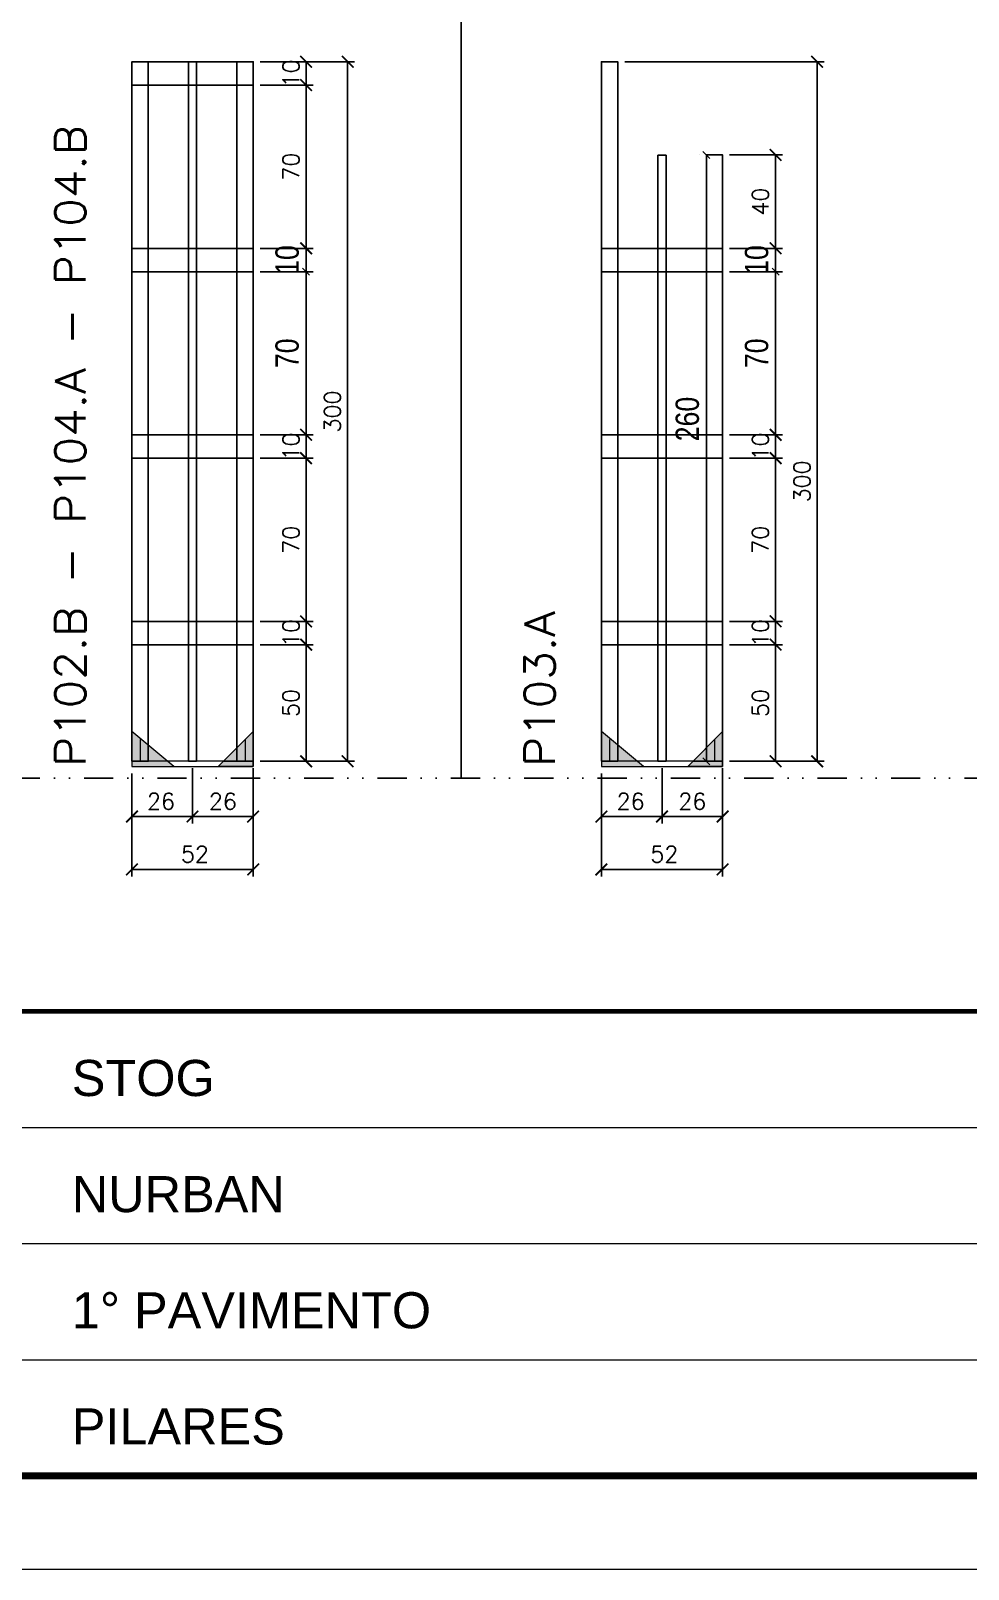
# Model space of a CAD drawing. Header units: millimetres. Extents: x 169816 to 178745, y 96537 to 113647.
# Drawn here: x 175252 to 175654, y 102280 to 102940 of the extents above; entities that cross this region are included whole.
import ezdxf

# ---------------------------------------------------------------- set-up
doc = ezdxf.new("R2010")
doc.units = ezdxf.units.MM
for name, pattern in [('CONTINUO', [0]), ('DASHED', [0.75, 0.5, -0.25]), ('DIVIDE2', [0.625, 0.25, -0.125, 0, -0.125, 0, -0.125]), ('HIDDEN', [0.375, 0.25, -0.125])]:
    doc.linetypes.add(name, pattern=pattern)
for name, color, linetype in [('COTA', 241, 'Continuous'), ('Nível', 160, 'Continuous'), ('SARR_2.2x10', 60, 'Continuous'), ('SARR_3.5x7', 81, 'Continuous'), ('SARR_7x7', 40, 'Continuous'), ('Texto Nível', 251, 'Continuous')]:
    doc.layers.add(name, color=color, linetype=linetype)
for name, color, linetype, lineweight in [('Folhas', 255, 'Continuous', 9), ('Madeira', 126, 'Continuous', 18), ('Sarr 2.2x7', 40, 'Continuous', 9), ('SARRAFO DE PRESSAO', 251, 'DASHED', 9), ('Texto Seção', 7, 'Continuous', 15)]:
    doc.layers.add(name, color=color, linetype=linetype, lineweight=lineweight)
doc.styles.add('ARIAL', font='arial.ttf')
doc.styles.add('COTA TECNICA', font='techl___.ttf', dxfattribs={"height": 10})
doc.styles.add('REGUA-120', font='ROMANS.shx', dxfattribs={"height": 15})
doc.styles.add('ROMANS', font='romans.shx')
doc.dimstyles.new('Cota Paínel', dxfattribs={"dimtxt": 7, "dimasz": 5, "dimexe": 3, "dimexo": 3, "dimgap": 3, "dimtad": 1, "dimdec": 1, "dimzin": 12, "dimdsep": 46, "dimtxsty": 'ROMANS', "dimblk": 'ARCHTICK', "dimcen": 0, "dimclrd": 4, "dimclre": 4, "dimclrt": 1, "dimadec": 1, "dimazin": 3, "dimtfac": 1, "dimtdec": 1, "dimtmove": 0, "dimatfit": 3, "dimldrblk": 'OBLIQUE', "dimfxl": 1, "dimtolj": 1, "dimtzin": 12, "dimarcsym": 0})
doc.dimstyles.new('PAINEL', dxfattribs={"dimtxt": 10, "dimasz": 3, "dimexe": 3, "dimexo": 3, "dimgap": 3, "dimtad": 1, "dimdec": 1, "dimzin": 12, "dimdsep": 46, "dimtxsty": 'COTA TECNICA', "dimblk1": 'OBLIQUE', "dimblk2": 'OBLIQUE', "dimsah": 1, "dimcen": 0.9, "dimclrd": 4, "dimclre": 4, "dimclrt": 240, "dimadec": 1, "dimazin": 3, "dimtfac": 1, "dimtdec": 1, "dimtmove": 0, "dimatfit": 3, "dimfxl": 1, "dimtolj": 1, "dimtzin": 12, "dimarcsym": 0})

# ---------------------------------------------------------------- blocks, each defined once
blk = doc.blocks.new('9999999999')
at = {"color": 30, "linetype": 'CONTINUO'}
for p, q in [((98564.56, 34379.64), (99583.98, 34379.64)), ((98564.56, 34329.83), (99487.98, 34329.83)), ((98564.56, 34280.02), (99487.98, 34280.02))]:
    blk.add_line(p, q, dxfattribs=at)
at = {"color": 30, "linetype": 'CONTINUO', "const_width": 2}
blk.add_lwpolyline([(99583.98, 34230.21), (99583.98, 34414.45, 0.414214), (99568.98, 34429.45), (98228.98, 34429.45, 0.414214), (98213.98, 34414.45), (98213.98, 34245.21, 0.414214), (98228.98, 34230.21), (99583.98, 34230.21)], format="xyb", dxfattribs=at)
at = {"layer": 'Folhas'}
blk.add_lwpolyline([(98138.98, 34190.21), (99623.98, 34190.21), (99623.98, 35240.21), (98138.98, 35240.21)], close=True, dxfattribs=at)
at = {"layer": 'Folhas', "color": 30, "const_width": 3}
blk.add_lwpolyline([(98213.98, 34230.21), (99583.98, 34230.21), (99583.98, 35200.21), (98213.98, 35200.21)], close=True, dxfattribs=at)
at = {"color": 7, "linetype": 'Continuous', "ltscale": 5, "style": 'ARIAL'}
for s, height, p in [('STOG', 15.483, (98837.68, 34393.13)), ('NURBAN', 15.483, (98837.68, 34343.32)), ('1° PAVIMENTO', 15.4829, (98837.68, 34293.51)), ('PILARES', 15.483, (98837.68, 34243.7))]:
    blk.add_text(s, height=height, dxfattribs=at).set_placement(p)
blk = doc.blocks.new('_ArchTick')
at = {"color": 0, "linetype": 'ByBlock', "const_width": 0.15}
blk.add_lwpolyline([(-0.5, -0.5), (0.5, 0.5)], dxfattribs=at)
blk = doc.blocks.new('*D1508')
at = {"layer": 'COTA', "color": 4, "lineweight": -2, "transparency": 16777216}
for p, q in [((175295.49, 102608.21), (175295.49, 102577.03)), ((175347.49, 102608.21), (175347.49, 102577.03)), ((175347.49, 102580.03), (175295.49, 102580.03))]:
    blk.add_line(p, q, dxfattribs=at)
at = {"layer": 'Defpoints', "color": 0, "transparency": 16777216}
for p in [(175295.49, 102611.21), (175347.49, 102611.21), (175295.49, 102580.03)]:
    blk.add_point(p, dxfattribs=at)
at = {"layer": 'COTA', "color": 4, "lineweight": -2, "transparency": 16777216, "xscale": 5, "yscale": 5, "zscale": 5, "rotation": 180}
blk.add_blockref('_ArchTick', (175295.49, 102580.03), dxfattribs=at)
at = {"layer": 'COTA', "color": 4, "lineweight": -2, "transparency": 16777216, "xscale": 5, "yscale": 5, "zscale": 5}
blk.add_blockref('_ArchTick', (175347.49, 102580.03), dxfattribs=at)
at = {"layer": 'COTA', "color": 1, "transparency": 16777216, "insert": (175322.49, 102586.53), "char_height": 7, "attachment_point": 5, "style": 'ROMANS'}
blk.add_mtext('\\A1;52', dxfattribs=at)
blk = doc.blocks.new('_Oblique')
at = {"color": 0, "linetype": 'ByBlock', "lineweight": -2}
blk.add_line((-0.5, -0.5), (0.5, 0.5), dxfattribs=at)
blk = doc.blocks.new('*D1509')
at = {"layer": 'COTA', "color": 4, "lineweight": -2, "transparency": 16777216}
for p, q in [((175295.49, 102621.21), (175295.49, 102599.71)), ((175321.49, 102623.41), (175321.49, 102599.71)), ((175321.49, 102602.71), (175295.49, 102602.71))]:
    blk.add_line(p, q, dxfattribs=at)
at = {"layer": 'Defpoints', "color": 0, "transparency": 16777216}
for p in [(175295.49, 102624.21), (175321.49, 102626.41), (175295.49, 102602.71)]:
    blk.add_point(p, dxfattribs=at)
at = {"layer": 'COTA', "color": 4, "lineweight": -2, "transparency": 16777216, "xscale": 5, "yscale": 5, "zscale": 5, "rotation": 180}
blk.add_blockref('_ArchTick', (175295.49, 102602.71), dxfattribs=at)
at = {"layer": 'COTA', "color": 4, "lineweight": -2, "transparency": 16777216, "xscale": 5, "yscale": 5, "zscale": 5}
blk.add_blockref('_ArchTick', (175321.49, 102602.71), dxfattribs=at)
at = {"layer": 'COTA', "color": 1, "transparency": 16777216, "insert": (175307.99, 102609.21), "char_height": 7, "attachment_point": 5, "style": 'ROMANS'}
blk.add_mtext('\\A1;26', dxfattribs=at)
blk = doc.blocks.new('*D1510')
at = {"layer": 'COTA', "color": 4, "lineweight": -2, "transparency": 16777216}
for p, q in [((175321.49, 102623.41), (175321.49, 102599.71)), ((175347.49, 102623.41), (175347.49, 102599.71)), ((175347.49, 102602.71), (175321.49, 102602.71))]:
    blk.add_line(p, q, dxfattribs=at)
at = {"layer": 'Defpoints', "color": 0, "transparency": 16777216}
for p in [(175321.49, 102626.41), (175347.49, 102626.41), (175321.49, 102602.71)]:
    blk.add_point(p, dxfattribs=at)
at = {"layer": 'COTA', "color": 4, "lineweight": -2, "transparency": 16777216, "xscale": 5, "yscale": 5, "zscale": 5, "rotation": 180}
blk.add_blockref('_ArchTick', (175321.49, 102602.71), dxfattribs=at)
at = {"layer": 'COTA', "color": 4, "lineweight": -2, "transparency": 16777216, "xscale": 5, "yscale": 5, "zscale": 5}
blk.add_blockref('_ArchTick', (175347.49, 102602.71), dxfattribs=at)
at = {"layer": 'COTA', "color": 1, "transparency": 16777216, "insert": (175334.49, 102609.21), "char_height": 7, "attachment_point": 5, "style": 'ROMANS'}
blk.add_mtext('\\A1;26', dxfattribs=at)
blk = doc.blocks.new('*D1511')
at = {"layer": 'COTA', "color": 4, "lineweight": -2, "transparency": 16777216}
for p, q in [((175350.49, 102676.41), (175373.19, 102676.41)), ((175370.19, 102626.41), (175370.19, 102676.41)), ((175350.49, 102626.41), (175373.19, 102626.41))]:
    blk.add_line(p, q, dxfattribs=at)
at = {"layer": 'Defpoints', "color": 0, "transparency": 16777216}
for p in [(175347.49, 102676.41), (175370.19, 102676.41), (175347.49, 102626.41)]:
    blk.add_point(p, dxfattribs=at)
at = {"layer": 'COTA', "color": 4, "lineweight": -2, "transparency": 16777216, "xscale": 5, "yscale": 5, "zscale": 5}
for p, rotation in [((175370.19, 102676.41), 90), ((175370.19, 102626.41), 270)]:
    blk.add_blockref('_ArchTick', p, dxfattribs=dict(at, rotation=rotation))
at = {"layer": 'COTA', "color": 1, "transparency": 16777216, "insert": (175363.69, 102651.41), "char_height": 7, "attachment_point": 5, "rotation": 90, "style": 'ROMANS'}
blk.add_mtext('\\A1;50', dxfattribs=at)
blk = doc.blocks.new('*D1512')
at = {"layer": 'COTA', "color": 4, "lineweight": -2, "transparency": 16777216}
for p, q in [((175350.49, 102686.41), (175373.19, 102686.41)), ((175370.19, 102676.41), (175370.19, 102686.41)), ((175350.49, 102676.41), (175373.19, 102676.41))]:
    blk.add_line(p, q, dxfattribs=at)
at = {"layer": 'Defpoints', "color": 0, "transparency": 16777216}
for p in [(175347.49, 102686.41), (175370.19, 102686.41), (175347.49, 102676.41)]:
    blk.add_point(p, dxfattribs=at)
at = {"layer": 'COTA', "color": 4, "lineweight": -2, "transparency": 16777216, "xscale": 5, "yscale": 5, "zscale": 5}
for p, rotation in [((175370.19, 102686.41), 90), ((175370.19, 102676.41), 270)]:
    blk.add_blockref('_ArchTick', p, dxfattribs=dict(at, rotation=rotation))
at = {"layer": 'COTA', "color": 1, "transparency": 16777216, "insert": (175363.69, 102681.41), "char_height": 7, "attachment_point": 5, "rotation": 90, "style": 'ROMANS'}
blk.add_mtext('\\A1;10', dxfattribs=at)
blk = doc.blocks.new('*D1513')
at = {"layer": 'COTA', "color": 4, "lineweight": -2, "transparency": 16777216}
for p, q in [((175350.49, 102756.37), (175373.19, 102756.37)), ((175370.19, 102686.41), (175370.19, 102756.37)), ((175350.49, 102686.41), (175373.19, 102686.41))]:
    blk.add_line(p, q, dxfattribs=at)
at = {"layer": 'Defpoints', "color": 0, "transparency": 16777216}
for p in [(175347.49, 102756.37), (175370.19, 102756.37), (175347.49, 102686.41)]:
    blk.add_point(p, dxfattribs=at)
at = {"layer": 'COTA', "color": 4, "lineweight": -2, "transparency": 16777216, "xscale": 5, "yscale": 5, "zscale": 5}
for p, rotation in [((175370.19, 102756.37), 90), ((175370.19, 102686.41), 270)]:
    blk.add_blockref('_ArchTick', p, dxfattribs=dict(at, rotation=rotation))
at = {"layer": 'COTA', "color": 1, "transparency": 16777216, "insert": (175363.69, 102721.39), "char_height": 7, "attachment_point": 5, "rotation": 90, "style": 'ROMANS'}
blk.add_mtext('\\A1;70', dxfattribs=at)
blk = doc.blocks.new('*D1514')
at = {"layer": 'COTA', "color": 4, "lineweight": -2, "transparency": 16777216}
for p, q in [((175350.49, 102766.41), (175373.19, 102766.41)), ((175370.19, 102756.41), (175370.19, 102766.41)), ((175350.49, 102756.41), (175373.19, 102756.41))]:
    blk.add_line(p, q, dxfattribs=at)
at = {"layer": 'Defpoints', "color": 0, "transparency": 16777216}
for p in [(175347.49, 102766.41), (175370.19, 102766.41), (175347.49, 102756.41)]:
    blk.add_point(p, dxfattribs=at)
at = {"layer": 'COTA', "color": 4, "lineweight": -2, "transparency": 16777216, "xscale": 5, "yscale": 5, "zscale": 5}
for p, rotation in [((175370.19, 102766.41), 90), ((175370.19, 102756.41), 270)]:
    blk.add_blockref('_ArchTick', p, dxfattribs=dict(at, rotation=rotation))
at = {"layer": 'COTA', "color": 1, "transparency": 16777216, "insert": (175363.69, 102761.41), "char_height": 7, "attachment_point": 5, "rotation": 90, "style": 'ROMANS'}
blk.add_mtext('\\A1;10', dxfattribs=at)
blk = doc.blocks.new('*D1515')
at = {"layer": 'COTA', "color": 4, "lineweight": -2, "transparency": 16777216}
for p, q in [((175350.49, 102926.41), (175391, 102926.41)), ((175388, 102926.41), (175388, 102626.41)), ((175350.49, 102626.41), (175391, 102626.41))]:
    blk.add_line(p, q, dxfattribs=at)
at = {"layer": 'Defpoints', "color": 0, "transparency": 16777216}
for p in [(175347.49, 102926.41), (175347.49, 102626.41), (175388, 102626.41)]:
    blk.add_point(p, dxfattribs=at)
at = {"layer": 'COTA', "color": 4, "lineweight": -2, "transparency": 16777216, "xscale": 5, "yscale": 5, "zscale": 5}
for p, rotation in [((175388, 102926.41), 90), ((175388, 102626.41), 270)]:
    blk.add_blockref('_ArchTick', p, dxfattribs=dict(at, rotation=rotation))
at = {"layer": 'COTA', "color": 1, "transparency": 16777216, "insert": (175381.5, 102776.41), "char_height": 7, "attachment_point": 5, "rotation": 90, "style": 'ROMANS'}
blk.add_mtext('\\A1;300', dxfattribs=at)
blk = doc.blocks.new('*D1518')
at = {"layer": 'COTA', "color": 4, "lineweight": -2, "transparency": 16777216}
for p, q in [((175350.49, 102916.37), (175373.19, 102916.37)), ((175370.19, 102846.37), (175370.19, 102916.37)), ((175350.49, 102846.37), (175373.19, 102846.37))]:
    blk.add_line(p, q, dxfattribs=at)
at = {"layer": 'Defpoints', "color": 0, "transparency": 16777216}
for p in [(175347.49, 102916.37), (175370.19, 102916.37), (175347.49, 102846.37)]:
    blk.add_point(p, dxfattribs=at)
at = {"layer": 'COTA', "color": 4, "lineweight": -2, "transparency": 16777216, "xscale": 5, "yscale": 5, "zscale": 5}
for p, rotation in [((175370.19, 102916.37), 90), ((175370.19, 102846.37), 270)]:
    blk.add_blockref('_ArchTick', p, dxfattribs=dict(at, rotation=rotation))
at = {"layer": 'COTA', "color": 1, "transparency": 16777216, "insert": (175363.69, 102881.37), "char_height": 7, "attachment_point": 5, "rotation": 90, "style": 'ROMANS'}
blk.add_mtext('\\A1;70', dxfattribs=at)
blk = doc.blocks.new('*D1519')
at = {"layer": 'COTA', "color": 4, "lineweight": -2, "transparency": 16777216}
for p, q in [((175350.49, 102926.37), (175373.19, 102926.37)), ((175370.19, 102916.37), (175370.19, 102926.37)), ((175350.49, 102916.37), (175373.19, 102916.37))]:
    blk.add_line(p, q, dxfattribs=at)
at = {"layer": 'Defpoints', "color": 0, "transparency": 16777216}
for p in [(175347.49, 102926.37), (175370.19, 102926.37), (175347.49, 102916.37)]:
    blk.add_point(p, dxfattribs=at)
at = {"layer": 'COTA', "color": 4, "lineweight": -2, "transparency": 16777216, "xscale": 5, "yscale": 5, "zscale": 5}
for p, rotation in [((175370.19, 102926.37), 90), ((175370.19, 102916.37), 270)]:
    blk.add_blockref('_ArchTick', p, dxfattribs=dict(at, rotation=rotation))
at = {"layer": 'COTA', "color": 1, "transparency": 16777216, "insert": (175363.69, 102921.37), "char_height": 7, "attachment_point": 5, "rotation": 90, "style": 'ROMANS'}
blk.add_mtext('\\A1;10', dxfattribs=at)
blk = doc.blocks.new('*D1516')
at = {"layer": 'COTA', "color": 4, "lineweight": -2, "transparency": 16777216}
for p, q in [((175350.49, 102846.37), (175373.19, 102846.37)), ((175370.19, 102836.37), (175370.19, 102846.37)), ((175350.49, 102836.37), (175373.19, 102836.37))]:
    blk.add_line(p, q, dxfattribs=at)
at = {"layer": 'Defpoints', "color": 0, "transparency": 16777216}
for p in [(175347.49, 102846.37), (175370.19, 102846.37), (175347.49, 102836.37)]:
    blk.add_point(p, dxfattribs=at)
at = {"layer": 'COTA', "color": 4, "lineweight": -2, "transparency": 16777216, "xscale": 3, "yscale": 3, "zscale": 3}
for p, rotation in [((175370.19, 102846.37), 90), ((175370.19, 102836.37), 270)]:
    blk.add_blockref('_Oblique', p, dxfattribs=dict(at, rotation=rotation))
at = {"layer": 'COTA', "color": 240, "transparency": 16777216, "insert": (175362.09, 102841.37), "char_height": 10, "attachment_point": 5, "rotation": 90, "style": 'COTA TECNICA'}
blk.add_mtext('\\A1;10', dxfattribs=at)
blk = doc.blocks.new('*D1517')
at = {"layer": 'COTA', "color": 4, "lineweight": -2, "transparency": 16777216}
for p, q in [((175350.49, 102836.37), (175373.19, 102836.37)), ((175370.19, 102836.37), (175370.19, 102766.37)), ((175350.49, 102766.37), (175373.19, 102766.37))]:
    blk.add_line(p, q, dxfattribs=at)
at = {"layer": 'Defpoints', "color": 0, "transparency": 16777216}
for p in [(175347.49, 102836.37), (175347.49, 102766.37), (175370.19, 102766.37)]:
    blk.add_point(p, dxfattribs=at)
at = {"layer": 'COTA', "color": 4, "lineweight": -2, "transparency": 16777216, "xscale": 3, "yscale": 3, "zscale": 3}
for p, rotation in [((175370.19, 102836.37), 90), ((175370.19, 102766.37), 270)]:
    blk.add_blockref('_Oblique', p, dxfattribs=dict(at, rotation=rotation))
at = {"layer": 'COTA', "color": 240, "transparency": 16777216, "insert": (175362.09, 102801.37), "char_height": 10, "attachment_point": 5, "rotation": 90, "style": 'COTA TECNICA'}
blk.add_mtext('\\A1;70', dxfattribs=at)
blk = doc.blocks.new('*D1520')
at = {"layer": 'COTA', "color": 4, "lineweight": -2, "transparency": 16777216}
for p, q in [((175496.79, 102608.21), (175496.79, 102577.03)), ((175548.79, 102608.21), (175548.79, 102577.03)), ((175548.79, 102580.03), (175496.79, 102580.03))]:
    blk.add_line(p, q, dxfattribs=at)
at = {"layer": 'Defpoints', "color": 0, "transparency": 16777216}
for p in [(175496.79, 102611.21), (175548.79, 102611.21), (175496.79, 102580.03)]:
    blk.add_point(p, dxfattribs=at)
at = {"layer": 'COTA', "color": 4, "lineweight": -2, "transparency": 16777216, "xscale": 5, "yscale": 5, "zscale": 5, "rotation": 180}
blk.add_blockref('_ArchTick', (175496.79, 102580.03), dxfattribs=at)
at = {"layer": 'COTA', "color": 4, "lineweight": -2, "transparency": 16777216, "xscale": 5, "yscale": 5, "zscale": 5}
blk.add_blockref('_ArchTick', (175548.79, 102580.03), dxfattribs=at)
at = {"layer": 'COTA', "color": 1, "transparency": 16777216, "insert": (175523.79, 102586.53), "char_height": 7, "attachment_point": 5, "style": 'ROMANS'}
blk.add_mtext('\\A1;52', dxfattribs=at)
blk = doc.blocks.new('*D1521')
at = {"layer": 'COTA', "color": 4, "lineweight": -2, "transparency": 16777216}
for p, q in [((175496.79, 102621.21), (175496.79, 102599.71)), ((175522.79, 102623.41), (175522.79, 102599.71)), ((175522.79, 102602.71), (175496.79, 102602.71))]:
    blk.add_line(p, q, dxfattribs=at)
at = {"layer": 'Defpoints', "color": 0, "transparency": 16777216}
for p in [(175496.79, 102624.21), (175522.79, 102626.41), (175496.79, 102602.71)]:
    blk.add_point(p, dxfattribs=at)
at = {"layer": 'COTA', "color": 4, "lineweight": -2, "transparency": 16777216, "xscale": 5, "yscale": 5, "zscale": 5, "rotation": 180}
blk.add_blockref('_ArchTick', (175496.79, 102602.71), dxfattribs=at)
at = {"layer": 'COTA', "color": 4, "lineweight": -2, "transparency": 16777216, "xscale": 5, "yscale": 5, "zscale": 5}
blk.add_blockref('_ArchTick', (175522.79, 102602.71), dxfattribs=at)
at = {"layer": 'COTA', "color": 1, "transparency": 16777216, "insert": (175509.29, 102609.21), "char_height": 7, "attachment_point": 5, "style": 'ROMANS'}
blk.add_mtext('\\A1;26', dxfattribs=at)
blk = doc.blocks.new('*D1522')
at = {"layer": 'COTA', "color": 4, "lineweight": -2, "transparency": 16777216}
for p, q in [((175522.79, 102623.41), (175522.79, 102599.71)), ((175548.79, 102623.41), (175548.79, 102599.71)), ((175548.79, 102602.71), (175522.79, 102602.71))]:
    blk.add_line(p, q, dxfattribs=at)
at = {"layer": 'Defpoints', "color": 0, "transparency": 16777216}
for p in [(175522.79, 102626.41), (175548.79, 102626.41), (175522.79, 102602.71)]:
    blk.add_point(p, dxfattribs=at)
at = {"layer": 'COTA', "color": 4, "lineweight": -2, "transparency": 16777216, "xscale": 5, "yscale": 5, "zscale": 5, "rotation": 180}
blk.add_blockref('_ArchTick', (175522.79, 102602.71), dxfattribs=at)
at = {"layer": 'COTA', "color": 4, "lineweight": -2, "transparency": 16777216, "xscale": 5, "yscale": 5, "zscale": 5}
blk.add_blockref('_ArchTick', (175548.79, 102602.71), dxfattribs=at)
at = {"layer": 'COTA', "color": 1, "transparency": 16777216, "insert": (175535.79, 102609.21), "char_height": 7, "attachment_point": 5, "style": 'ROMANS'}
blk.add_mtext('\\A1;26', dxfattribs=at)
blk = doc.blocks.new('*D1523')
at = {"layer": 'COTA', "color": 4, "lineweight": -2, "transparency": 16777216}
for p, q in [((175551.79, 102676.41), (175574.49, 102676.41)), ((175571.49, 102626.41), (175571.49, 102676.41)), ((175551.79, 102626.41), (175574.49, 102626.41))]:
    blk.add_line(p, q, dxfattribs=at)
at = {"layer": 'Defpoints', "color": 0, "transparency": 16777216}
for p in [(175548.79, 102676.41), (175571.49, 102676.41), (175548.79, 102626.41)]:
    blk.add_point(p, dxfattribs=at)
at = {"layer": 'COTA', "color": 4, "lineweight": -2, "transparency": 16777216, "xscale": 5, "yscale": 5, "zscale": 5}
for p, rotation in [((175571.49, 102676.41), 90), ((175571.49, 102626.41), 270)]:
    blk.add_blockref('_ArchTick', p, dxfattribs=dict(at, rotation=rotation))
at = {"layer": 'COTA', "color": 1, "transparency": 16777216, "insert": (175564.99, 102651.41), "char_height": 7, "attachment_point": 5, "rotation": 90, "style": 'ROMANS'}
blk.add_mtext('\\A1;50', dxfattribs=at)
blk = doc.blocks.new('*D1524')
at = {"layer": 'COTA', "color": 4, "lineweight": -2, "transparency": 16777216}
for p, q in [((175551.79, 102686.41), (175574.49, 102686.41)), ((175571.49, 102676.41), (175571.49, 102686.41)), ((175551.79, 102676.41), (175574.49, 102676.41))]:
    blk.add_line(p, q, dxfattribs=at)
at = {"layer": 'Defpoints', "color": 0, "transparency": 16777216}
for p in [(175548.79, 102686.41), (175571.49, 102686.41), (175548.79, 102676.41)]:
    blk.add_point(p, dxfattribs=at)
at = {"layer": 'COTA', "color": 4, "lineweight": -2, "transparency": 16777216, "xscale": 5, "yscale": 5, "zscale": 5}
for p, rotation in [((175571.49, 102686.41), 90), ((175571.49, 102676.41), 270)]:
    blk.add_blockref('_ArchTick', p, dxfattribs=dict(at, rotation=rotation))
at = {"layer": 'COTA', "color": 1, "transparency": 16777216, "insert": (175564.99, 102681.41), "char_height": 7, "attachment_point": 5, "rotation": 90, "style": 'ROMANS'}
blk.add_mtext('\\A1;10', dxfattribs=at)
blk = doc.blocks.new('*D1525')
at = {"layer": 'COTA', "color": 4, "lineweight": -2, "transparency": 16777216}
for p, q in [((175551.79, 102756.37), (175574.49, 102756.37)), ((175571.49, 102686.41), (175571.49, 102756.37)), ((175551.79, 102686.41), (175574.49, 102686.41))]:
    blk.add_line(p, q, dxfattribs=at)
at = {"layer": 'Defpoints', "color": 0, "transparency": 16777216}
for p in [(175548.79, 102756.37), (175571.49, 102756.37), (175548.79, 102686.41)]:
    blk.add_point(p, dxfattribs=at)
at = {"layer": 'COTA', "color": 4, "lineweight": -2, "transparency": 16777216, "xscale": 5, "yscale": 5, "zscale": 5}
for p, rotation in [((175571.49, 102756.37), 90), ((175571.49, 102686.41), 270)]:
    blk.add_blockref('_ArchTick', p, dxfattribs=dict(at, rotation=rotation))
at = {"layer": 'COTA', "color": 1, "transparency": 16777216, "insert": (175564.99, 102721.39), "char_height": 7, "attachment_point": 5, "rotation": 90, "style": 'ROMANS'}
blk.add_mtext('\\A1;70', dxfattribs=at)
blk = doc.blocks.new('*D1526')
at = {"layer": 'COTA', "color": 4, "lineweight": -2, "transparency": 16777216}
for p, q in [((175551.79, 102766.41), (175574.49, 102766.41)), ((175571.49, 102756.41), (175571.49, 102766.41)), ((175551.79, 102756.41), (175574.49, 102756.41))]:
    blk.add_line(p, q, dxfattribs=at)
at = {"layer": 'Defpoints', "color": 0, "transparency": 16777216}
for p in [(175548.79, 102766.41), (175571.49, 102766.41), (175548.79, 102756.41)]:
    blk.add_point(p, dxfattribs=at)
at = {"layer": 'COTA', "color": 4, "lineweight": -2, "transparency": 16777216, "xscale": 5, "yscale": 5, "zscale": 5}
for p, rotation in [((175571.49, 102766.41), 90), ((175571.49, 102756.41), 270)]:
    blk.add_blockref('_ArchTick', p, dxfattribs=dict(at, rotation=rotation))
at = {"layer": 'COTA', "color": 1, "transparency": 16777216, "insert": (175564.99, 102761.41), "char_height": 7, "attachment_point": 5, "rotation": 90, "style": 'ROMANS'}
blk.add_mtext('\\A1;10', dxfattribs=at)
blk = doc.blocks.new('*D1527')
at = {"layer": 'COTA', "color": 4, "lineweight": -2, "transparency": 16777216}
for p, q in [((175506.79, 102926.41), (175592.29, 102926.41)), ((175589.29, 102926.41), (175589.29, 102626.41)), ((175551.79, 102626.41), (175592.29, 102626.41))]:
    blk.add_line(p, q, dxfattribs=at)
at = {"layer": 'Defpoints', "color": 0, "transparency": 16777216}
for p in [(175503.79, 102926.41), (175548.79, 102626.41), (175589.29, 102626.41)]:
    blk.add_point(p, dxfattribs=at)
at = {"layer": 'COTA', "color": 4, "lineweight": -2, "transparency": 16777216, "xscale": 5, "yscale": 5, "zscale": 5}
for p, rotation in [((175589.29, 102926.41), 90), ((175589.29, 102626.41), 270)]:
    blk.add_blockref('_ArchTick', p, dxfattribs=dict(at, rotation=rotation))
at = {"layer": 'COTA', "color": 1, "transparency": 16777216, "insert": (175582.79, 102746.41), "char_height": 7, "attachment_point": 5, "rotation": 90, "style": 'ROMANS'}
blk.add_mtext('\\A1;300', dxfattribs=at)
blk = doc.blocks.new('*D1530')
at = {"layer": 'COTA', "color": 4, "lineweight": -2, "transparency": 16777216}
for p, q in [((175551.79, 102886.41), (175574.49, 102886.41)), ((175571.49, 102846.37), (175571.49, 102886.41)), ((175551.79, 102846.37), (175574.49, 102846.37))]:
    blk.add_line(p, q, dxfattribs=at)
at = {"layer": 'Defpoints', "color": 0, "transparency": 16777216}
for p in [(175548.79, 102886.41), (175571.49, 102886.41), (175548.79, 102846.37)]:
    blk.add_point(p, dxfattribs=at)
at = {"layer": 'COTA', "color": 4, "lineweight": -2, "transparency": 16777216, "xscale": 5, "yscale": 5, "zscale": 5}
for p, rotation in [((175571.49, 102886.41), 90), ((175571.49, 102846.37), 270)]:
    blk.add_blockref('_ArchTick', p, dxfattribs=dict(at, rotation=rotation))
at = {"layer": 'COTA', "color": 1, "transparency": 16777216, "insert": (175564.99, 102866.39), "char_height": 7, "attachment_point": 5, "rotation": 90, "style": 'ROMANS'}
blk.add_mtext('\\A1;40', dxfattribs=at)
blk = doc.blocks.new('*D1528')
at = {"layer": 'COTA', "color": 4, "lineweight": -2, "transparency": 16777216}
for p, q in [((175551.79, 102846.37), (175574.49, 102846.37)), ((175571.49, 102836.37), (175571.49, 102846.37)), ((175551.79, 102836.37), (175574.49, 102836.37))]:
    blk.add_line(p, q, dxfattribs=at)
at = {"layer": 'Defpoints', "color": 0, "transparency": 16777216}
for p in [(175548.79, 102846.37), (175571.49, 102846.37), (175548.79, 102836.37)]:
    blk.add_point(p, dxfattribs=at)
at = {"layer": 'COTA', "color": 4, "lineweight": -2, "transparency": 16777216, "xscale": 3, "yscale": 3, "zscale": 3}
for p, rotation in [((175571.49, 102846.37), 90), ((175571.49, 102836.37), 270)]:
    blk.add_blockref('_Oblique', p, dxfattribs=dict(at, rotation=rotation))
at = {"layer": 'COTA', "color": 240, "transparency": 16777216, "insert": (175563.38, 102841.37), "char_height": 10, "attachment_point": 5, "rotation": 90, "style": 'COTA TECNICA'}
blk.add_mtext('\\A1;10', dxfattribs=at)
blk = doc.blocks.new('*D1529')
at = {"layer": 'COTA', "color": 4, "lineweight": -2, "transparency": 16777216}
for p, q in [((175551.79, 102836.37), (175574.49, 102836.37)), ((175571.49, 102836.37), (175571.49, 102766.37)), ((175551.79, 102766.37), (175574.49, 102766.37))]:
    blk.add_line(p, q, dxfattribs=at)
at = {"layer": 'Defpoints', "color": 0, "transparency": 16777216}
for p in [(175548.79, 102836.37), (175548.79, 102766.37), (175571.49, 102766.37)]:
    blk.add_point(p, dxfattribs=at)
at = {"layer": 'COTA', "color": 4, "lineweight": -2, "transparency": 16777216, "xscale": 3, "yscale": 3, "zscale": 3}
for p, rotation in [((175571.49, 102836.37), 90), ((175571.49, 102766.37), 270)]:
    blk.add_blockref('_Oblique', p, dxfattribs=dict(at, rotation=rotation))
at = {"layer": 'COTA', "color": 240, "transparency": 16777216, "insert": (175563.38, 102801.37), "char_height": 10, "attachment_point": 5, "rotation": 90, "style": 'COTA TECNICA'}
blk.add_mtext('\\A1;70', dxfattribs=at)
blk = doc.blocks.new('*D1531')
at = {"layer": 'COTA', "color": 4, "lineweight": -2, "transparency": 16777216}
for p, q in [((175538.79, 102886.41), (175538.79, 102886.41)), ((175541.79, 102886.41), (175541.79, 102626.41)), ((175544.79, 102626.41), (175544.79, 102626.41))]:
    blk.add_line(p, q, dxfattribs=at)
at = {"layer": 'Defpoints', "color": 0, "transparency": 16777216}
for p in [(175541.79, 102886.41), (175541.79, 102626.41), (175541.79, 102626.41)]:
    blk.add_point(p, dxfattribs=at)
at = {"layer": 'COTA', "color": 4, "lineweight": -2, "transparency": 16777216, "xscale": 3, "yscale": 3, "zscale": 3}
for p, rotation in [((175541.79, 102886.41), 90), ((175541.79, 102626.41), 270)]:
    blk.add_blockref('_Oblique', p, dxfattribs=dict(at, rotation=rotation))
at = {"layer": 'COTA', "color": 240, "transparency": 16777216, "insert": (175533.69, 102773.17), "char_height": 10, "attachment_point": 5, "rotation": 90, "style": 'COTA TECNICA'}
blk.add_mtext('\\A1;260', dxfattribs=at)

msp = doc.modelspace()

# ---------------------------------------------------------------- hatches: boundary and pattern name
at = {"layer": 'Madeira'}
h = msp.add_hatch(color=252, dxfattribs=at)
h.dxf.hatch_style = 2
h.paths.add_polyline_path([(175295.49, 102639.21), (175295.49, 102624.21), (175313.49, 102624.21)])
h = msp.add_hatch(color=252, dxfattribs=at)
h.dxf.hatch_style = 2
h.paths.add_polyline_path([(175347.49, 102639.21), (175347.49, 102624.21), (175332.49, 102624.21)])
h = msp.add_hatch(color=252, dxfattribs=at)
h.dxf.hatch_style = 2
h.paths.add_polyline_path([(175496.79, 102639.21), (175496.79, 102624.21), (175514.79, 102624.21)])
h = msp.add_hatch(color=252, dxfattribs=at)
h.dxf.hatch_style = 2
h.paths.add_polyline_path([(175548.79, 102639.21), (175548.79, 102624.21), (175533.79, 102624.21)])

# ---------------------------------------------------------------- linework, layer by layer
at = {"layer": 'Madeira', "color": 1, "linetype": 'HIDDEN'}
for p, q in [((175298.99, 102635.71), (175298.99, 102626.41)), ((175298.99, 102635.71), (175298.99, 102626.41)), ((175302.49, 102632.21), (175302.49, 102626.41)), ((175343.99, 102635.71), (175343.99, 102626.41)), ((175343.99, 102635.71), (175343.99, 102626.41)), ((175500.29, 102635.71), (175500.29, 102626.41)), ((175500.29, 102635.71), (175500.29, 102626.41)), ((175503.79, 102632.21), (175503.79, 102626.41)), ((175545.29, 102635.71), (175545.29, 102626.41)), ((175545.29, 102635.71), (175545.29, 102626.41)), ((175305.32, 102626.41), (175295.49, 102626.41)), ((175305.32, 102626.41), (175295.49, 102626.41)), ((175311.29, 102626.41), (175295.49, 102626.41)), ((175334.69, 102626.41), (175347.49, 102626.41)), ((175337.66, 102626.41), (175347.49, 102626.41)), ((175337.66, 102626.41), (175347.49, 102626.41)), ((175506.62, 102626.41), (175496.79, 102626.41)), ((175506.62, 102626.41), (175496.79, 102626.41)), ((175512.59, 102626.41), (175496.79, 102626.41)), ((175535.99, 102626.41), (175548.79, 102626.41)), ((175538.95, 102626.41), (175548.79, 102626.41)), ((175538.95, 102626.41), (175548.79, 102626.41))]:
    msp.add_line(p, q, dxfattribs=at)
at = {"layer": 'Madeira'}
for p, q in [((175295.49, 102626.41), (175295.49, 102624.21)), ((175295.49, 102626.41), (175295.49, 102624.21)), ((175295.49, 102626.41), (175295.49, 102624.21)), ((175496.79, 102626.41), (175496.79, 102624.21)), ((175496.79, 102626.41), (175496.79, 102624.21)), ((175496.79, 102626.41), (175496.79, 102624.21))]:
    msp.add_line(p, q, dxfattribs=at)
at = {"layer": 'Madeira', "color": 0}
for points in [[(175295.49, 102639.21), (175295.49, 102624.21), (175313.49, 102624.21), (175295.49, 102639.21)], [(175347.49, 102639.21), (175347.49, 102624.21), (175332.49, 102624.21), (175347.49, 102639.21)], [(175496.79, 102639.21), (175496.79, 102624.21), (175514.79, 102624.21), (175496.79, 102639.21)], [(175548.79, 102639.21), (175548.79, 102624.21), (175533.79, 102624.21), (175548.79, 102639.21)]]:
    msp.add_lwpolyline(points, dxfattribs=at)
at = {"layer": 'Nível', "color": 4, "linetype": 'DIVIDE2', "ltscale": 50}
msp.add_line((174646.02, 102619.21), (176016.02, 102619.21), dxfattribs=at)
at = {"layer": 'Sarr 2.2x7'}
for points in [[(175347.49, 102626.41), (175295.49, 102626.41), (175295.49, 102624.21), (175347.49, 102624.21)], [(175347.49, 102626.41), (175295.49, 102626.41), (175295.49, 102624.21), (175347.49, 102624.21)], [(175548.79, 102626.41), (175496.79, 102626.41), (175496.79, 102624.21), (175548.79, 102624.21)], [(175548.79, 102626.41), (175496.79, 102626.41), (175496.79, 102624.21), (175548.79, 102624.21)]]:
    msp.add_lwpolyline(points, close=True, dxfattribs=at)
at = {"layer": 'SARR_2.2x10'}
for points in [[(175295.49, 102926.37), (175347.49, 102926.37), (175347.49, 102916.37), (175295.49, 102916.37)], [(175295.49, 102846.37), (175347.49, 102846.37), (175347.49, 102836.37), (175295.49, 102836.37)], [(175295.49, 102846.37), (175347.49, 102846.37), (175347.49, 102836.37), (175295.49, 102836.37)], [(175496.79, 102846.37), (175548.79, 102846.37), (175548.79, 102836.37), (175496.79, 102836.37)], [(175496.79, 102846.37), (175548.79, 102846.37), (175548.79, 102836.37), (175496.79, 102836.37)], [(175295.49, 102766.37), (175347.49, 102766.37), (175347.49, 102756.37), (175295.49, 102756.37)], [(175295.49, 102766.37), (175347.49, 102766.37), (175347.49, 102756.37), (175295.49, 102756.37)], [(175496.79, 102766.37), (175548.79, 102766.37), (175548.79, 102756.37), (175496.79, 102756.37)], [(175496.79, 102766.37), (175548.79, 102766.37), (175548.79, 102756.37), (175496.79, 102756.37)], [(175295.49, 102686.37), (175347.49, 102686.37), (175347.49, 102676.37), (175295.49, 102676.37)], [(175295.49, 102686.37), (175347.49, 102686.37), (175347.49, 102676.37), (175295.49, 102676.37)], [(175496.79, 102686.37), (175548.79, 102686.37), (175548.79, 102676.37), (175496.79, 102676.37)], [(175496.79, 102686.37), (175548.79, 102686.37), (175548.79, 102676.37), (175496.79, 102676.37)]]:
    msp.add_lwpolyline(points, close=True, dxfattribs=at)
at = {"layer": 'SARR_3.5x7'}
for p, q in [((175319.74, 102626.41), (175319.74, 102926.37)), ((175319.74, 102926.37), (175321.49, 102926.37)), ((175319.74, 102626.41), (175319.74, 102926.37)), ((175319.74, 102926.37), (175321.49, 102926.37)), ((175323.24, 102926.37), (175321.49, 102926.37)), ((175323.24, 102926.37), (175321.49, 102926.37)), ((175323.24, 102626.41), (175323.24, 102926.37)), ((175323.24, 102626.41), (175323.24, 102926.37)), ((175521.04, 102626.41), (175521.04, 102886.37)), ((175521.04, 102886.37), (175522.79, 102886.37)), ((175521.04, 102626.41), (175521.04, 102886.37)), ((175521.04, 102886.37), (175522.79, 102886.37)), ((175524.54, 102886.37), (175522.79, 102886.37)), ((175524.54, 102886.37), (175522.79, 102886.37)), ((175524.54, 102626.41), (175524.54, 102886.37)), ((175524.54, 102626.41), (175524.54, 102886.37)), ((175319.74, 102626.41), (175321.49, 102626.41)), ((175319.74, 102626.41), (175321.49, 102626.41)), ((175323.24, 102626.41), (175321.49, 102626.41)), ((175323.24, 102626.41), (175321.49, 102626.41)), ((175521.04, 102626.41), (175522.79, 102626.41)), ((175521.04, 102626.41), (175522.79, 102626.41)), ((175524.54, 102626.41), (175522.79, 102626.41)), ((175524.54, 102626.41), (175522.79, 102626.41))]:
    msp.add_line(p, q, dxfattribs=at)
at = {"layer": 'SARR_7x7'}
for points in [[(175295.49, 102626.41), (175302.49, 102626.41), (175302.49, 102926.41), (175295.49, 102926.41)], [(175295.49, 102626.41), (175302.49, 102626.41), (175302.49, 102926.41), (175295.49, 102926.41)], [(175340.49, 102626.41), (175347.49, 102626.41), (175347.49, 102926.41), (175340.49, 102926.41)], [(175340.49, 102626.41), (175347.49, 102626.41), (175347.49, 102926.41), (175340.49, 102926.41)], [(175496.79, 102626.41), (175503.79, 102626.41), (175503.79, 102926.41), (175496.79, 102926.41)], [(175496.79, 102626.41), (175503.79, 102626.41), (175503.79, 102926.41), (175496.79, 102926.41)], [(175541.79, 102626.41), (175548.79, 102626.41), (175548.79, 102886.41), (175541.79, 102886.41)], [(175541.79, 102626.41), (175548.79, 102626.41), (175548.79, 102886.41), (175541.79, 102886.41)]]:
    msp.add_lwpolyline(points, close=True, dxfattribs=at)
at = {"layer": 'Texto Nível'}
msp.add_line((175436.71, 102619.21), (175436.71, 103289.93), dxfattribs=at)

# ---------------------------------------------------------------- block references
at = {"layer": 'SARRAFO DE PRESSAO', "color": 6, "linetype": 'ByBlock'}
msp.add_blockref('9999999999', (76432.04, 68089.72), dxfattribs=at)

# ---------------------------------------------------------------- texts
at = {"layer": 'Texto Seção', "style": 'REGUA-120', "width": 1.1}
for s, p in [('P102.B - P104.A - P104.B', (175275.55, 102623.98)), ('P103.A', (175476.84, 102623.98))]:
    msp.add_text(s, height=13, rotation=90, dxfattribs=at).set_placement(p)

# ---------------------------------------------------------------- dimensions: what is measured, and where the dimension line sits
at = {"layer": 'COTA'}
for base, p1, p2, picture, middle in [((175388, 102626.41), (175347.49, 102926.41), (175347.49, 102626.41), '*D1515', (175388, 102776.41)), ((175370.19, 102926.37), (175347.49, 102916.37), (175347.49, 102926.37), '*D1519', (175370.19, 102921.37)), ((175589.29, 102626.41), (175503.79, 102926.41), (175548.79, 102626.41), '*D1527', (175589.29, 102746.41)), ((175370.19, 102766.41), (175347.49, 102756.41), (175347.49, 102766.41), '*D1514', (175370.19, 102761.41)), ((175571.49, 102766.41), (175548.79, 102756.41), (175548.79, 102766.41), '*D1526', (175571.49, 102761.41))]:
    dim = msp.add_linear_dim(base=base, p1=p1, p2=p2, angle=90, dimstyle='Cota Paínel', override={"dimtad": 3}, dxfattribs=at)
    dim.commit()
    dim.dimension.update_dxf_attribs({"geometry": picture, "text_midpoint": middle, "dimtype": 160})
for base, p1, p2, picture, middle in [((175370.19, 102916.37), (175347.49, 102846.37), (175347.49, 102916.37), '*D1518', (175363.69, 102881.37)), ((175571.49, 102886.41), (175548.79, 102846.37), (175548.79, 102886.41), '*D1530', (175564.99, 102866.39)), ((175370.19, 102756.37), (175347.49, 102686.41), (175347.49, 102756.37), '*D1513', (175363.69, 102721.39)), ((175571.49, 102756.37), (175548.79, 102686.41), (175548.79, 102756.37), '*D1525', (175564.99, 102721.39))]:
    dim = msp.add_linear_dim(base=base, p1=p1, p2=p2, angle=90, dimstyle='Cota Paínel', override={"dimtad": 3}, dxfattribs=at)
    dim.commit()
    dim.dimension.update_dxf_attribs({"geometry": picture, "text_midpoint": middle})
for base, p1, p2, angle, dimstyle, picture, middle in [((175541.79, 102626.41), (175541.79, 102886.41), (175541.79, 102626.41), 90, 'PAINEL', '*D1531', (175541.79, 102773.17)), ((175370.19, 102846.37), (175347.49, 102836.37), (175347.49, 102846.37), 90, 'PAINEL', '*D1516', (175370.19, 102841.37)), ((175571.49, 102846.37), (175548.79, 102836.37), (175548.79, 102846.37), 90, 'PAINEL', '*D1528', (175571.49, 102841.37)), ((175370.19, 102686.41), (175347.49, 102676.41), (175347.49, 102686.41), 90, 'Cota Paínel', '*D1512', (175370.19, 102681.41)), ((175571.49, 102686.41), (175548.79, 102676.41), (175548.79, 102686.41), 90, 'Cota Paínel', '*D1524', (175571.49, 102681.41)), ((175295.49, 102602.71), (175321.49, 102626.41), (175295.49, 102624.21), 180, 'Cota Paínel', '*D1509', (175307.99, 102602.71)), ((175496.79, 102602.71), (175522.79, 102626.41), (175496.79, 102624.21), 180, 'Cota Paínel', '*D1521', (175509.29, 102602.71)), ((175295.49, 102580.03), (175347.49, 102611.21), (175295.49, 102611.21), 180, 'Cota Paínel', '*D1508', (175322.49, 102580.03)), ((175496.79, 102580.03), (175548.79, 102611.21), (175496.79, 102611.21), 180, 'Cota Paínel', '*D1520', (175523.79, 102580.03))]:
    dim = msp.add_linear_dim(base=base, p1=p1, p2=p2, angle=angle, dimstyle=dimstyle, dxfattribs=at)
    dim.commit()
    dim.dimension.update_dxf_attribs({"geometry": picture, "text_midpoint": middle, "dimtype": 160})
for base, p1, p2, angle, dimstyle, picture, middle in [((175370.19, 102766.37), (175347.49, 102836.37), (175347.49, 102766.37), 90, 'PAINEL', '*D1517', (175362.09, 102801.37)), ((175571.49, 102766.37), (175548.79, 102836.37), (175548.79, 102766.37), 90, 'PAINEL', '*D1529', (175563.38, 102801.37)), ((175370.19, 102676.41), (175347.49, 102626.41), (175347.49, 102676.41), 90, 'Cota Paínel', '*D1511', (175363.69, 102651.41)), ((175571.49, 102676.41), (175548.79, 102626.41), (175548.79, 102676.41), 90, 'Cota Paínel', '*D1523', (175564.99, 102651.41)), ((175321.49, 102602.71), (175347.49, 102626.41), (175321.49, 102626.41), 180, 'Cota Paínel', '*D1510', (175334.49, 102609.21)), ((175522.79, 102602.71), (175548.79, 102626.41), (175522.79, 102626.41), 180, 'Cota Paínel', '*D1522', (175535.79, 102609.21))]:
    dim = msp.add_linear_dim(base=base, p1=p1, p2=p2, angle=angle, dimstyle=dimstyle, dxfattribs=at)
    dim.commit()
    dim.dimension.update_dxf_attribs({"geometry": picture, "text_midpoint": middle})

doc.saveas('drawing.dxf')
